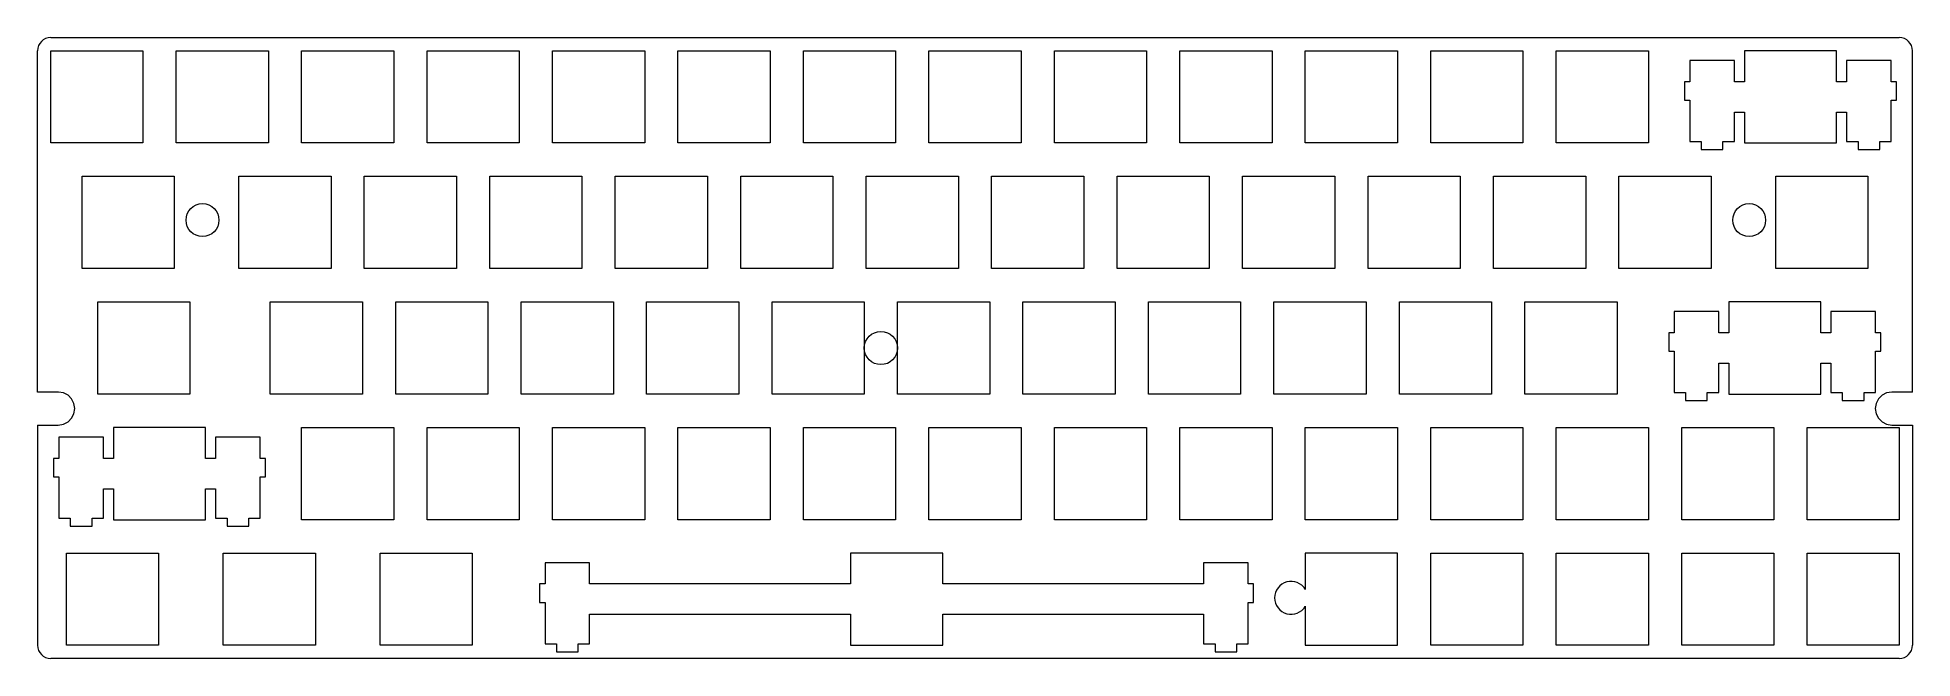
# Model space of a CAD drawing. Header units: inches. Extents: x 0 to 285, y 1 to 95.
import ezdxf

# ---------------------------------------------------------------- set-up
doc = ezdxf.new("R2010")
doc.units = ezdxf.units.IN
doc.header["$MEASUREMENT"] = 0
doc.layers.get('0').update_dxf_attribs({"lineweight": 18})

msp = doc.modelspace()

# ---------------------------------------------------------------- linework, layer by layer
at = {"linetype": 'ByBlock'}
for p, q in [((2.43088, 94.7929), (283.13, 94.7929)), ((0.43088, 40.9924), (0.43088, 92.7929)), ((285.13, 40.9924), (285.13, 92.7929)), ((0.43088, 35.9929), (0.43088, 2.59345)), ((285.13, 35.9929), (285.13, 2.59345)), ((283.13, 0.59346), (2.43088, 0.59346))]:
    msp.add_line(p, q, dxfattribs=at)
at = {"color": 0}
for p, q in [((2.43086, 92.7929), (16.4317, 92.7929)), ((2.43086, 78.7936), (2.43086, 92.7929)), ((16.4317, 92.7929), (16.4317, 78.7936)), ((21.4809, 92.7929), (35.4817, 92.7929)), ((21.4809, 78.7936), (21.4809, 92.7929)), ((35.4817, 92.7929), (35.4817, 78.7936)), ((40.531, 92.7929), (54.5317, 92.7929)), ((40.531, 78.7936), (40.531, 92.7929)), ((54.5317, 92.7929), (54.5317, 78.7936)), ((59.581, 92.7929), (73.5803, 92.7929)), ((59.581, 78.7936), (59.581, 92.7929)), ((73.5803, 92.7929), (73.5803, 78.7936)), ((78.631, 92.7929), (92.6317, 92.7929)), ((78.631, 78.7936), (78.631, 92.7929)), ((92.6317, 92.7929), (92.6317, 78.7936)), ((97.681, 92.7929), (111.682, 92.7929)), ((97.681, 78.7936), (97.681, 92.7929)), ((111.682, 92.7929), (111.682, 78.7936)), ((116.731, 92.7929), (130.732, 92.7929)), ((116.731, 78.7936), (116.731, 92.7929)), ((130.732, 92.7929), (130.732, 78.7936)), ((135.781, 92.7929), (149.782, 92.7929)), ((135.781, 78.7936), (135.781, 92.7929)), ((149.782, 92.7929), (149.782, 78.7936)), ((154.831, 92.7929), (168.83, 92.7929)), ((154.831, 78.7936), (154.831, 92.7929)), ((168.83, 92.7929), (168.83, 78.7936)), ((173.881, 92.7929), (187.882, 92.7929)), ((173.881, 78.7936), (173.881, 92.7929)), ((187.882, 92.7929), (187.882, 78.7936)), ((192.931, 92.7929), (206.93, 92.7929)), ((192.931, 78.7936), (192.931, 92.7929)), ((206.93, 92.7929), (206.93, 78.7936)), ((211.981, 92.7929), (225.982, 92.7929)), ((211.981, 78.7936), (211.981, 92.7929)), ((225.982, 92.7929), (225.982, 78.7936)), ((231.031, 92.7929), (245.032, 92.7929)), ((231.031, 78.7936), (231.031, 92.7929)), ((245.032, 92.7929), (245.032, 78.7936)), ((258.08, 91.3239), (251.331, 91.3239)), ((251.331, 91.3239), (251.331, 88.0939)), ((258.08, 88.0939), (258.08, 91.3239)), ((259.606, 92.7929), (259.606, 88.0939)), ((273.605, 92.7929), (259.606, 92.7929)), ((273.605, 88.0939), (273.605, 92.7929)), ((281.88, 91.3239), (275.131, 91.3239)), ((275.131, 91.3239), (275.131, 88.0939)), ((281.88, 88.0939), (281.88, 91.3239)), ((251.331, 88.0939), (250.507, 88.0939)), ((250.507, 88.0939), (250.507, 85.2936)), ((259.606, 88.0939), (258.08, 88.0939)), ((275.131, 88.0939), (273.605, 88.0939)), ((282.706, 88.0939), (281.88, 88.0939)), ((282.706, 85.2936), (282.706, 88.0939)), ((250.507, 85.2936), (251.331, 85.2936)), ((251.331, 85.2936), (251.331, 79.0222)), ((258.08, 79.0222), (258.08, 83.494)), ((258.08, 83.494), (259.606, 83.494)), ((259.606, 83.494), (259.606, 78.7936)), ((273.605, 78.7936), (273.605, 83.494)), ((273.605, 83.494), (275.131, 83.494)), ((275.131, 83.494), (275.131, 79.0222)), ((281.88, 79.0222), (281.88, 85.2936)), ((281.88, 85.2936), (282.706, 85.2936)), ((16.4317, 78.7936), (2.43086, 78.7936)), ((35.4817, 78.7936), (21.4809, 78.7936)), ((54.5317, 78.7936), (40.531, 78.7936)), ((73.5803, 78.7936), (59.581, 78.7936)), ((92.6317, 78.7936), (78.631, 78.7936)), ((111.682, 78.7936), (97.681, 78.7936)), ((130.732, 78.7936), (116.731, 78.7936)), ((149.782, 78.7936), (135.781, 78.7936)), ((168.83, 78.7936), (154.831, 78.7936)), ((187.882, 78.7936), (173.881, 78.7936)), ((206.93, 78.7936), (192.931, 78.7936)), ((225.982, 78.7936), (211.981, 78.7936)), ((245.032, 78.7936), (231.031, 78.7936)), ((251.331, 79.0222), (253.056, 79.0222)), ((253.056, 79.0222), (253.056, 77.8235)), ((253.056, 77.8235), (256.355, 77.8235)), ((256.355, 77.8235), (256.355, 79.0222)), ((256.355, 79.0222), (258.08, 79.0222)), ((259.606, 78.7936), (273.605, 78.7936)), ((275.131, 79.0222), (276.856, 79.0222)), ((276.856, 79.0222), (276.856, 77.8235)), ((276.856, 77.8235), (280.155, 77.8235)), ((280.155, 77.8235), (280.155, 79.0222)), ((280.155, 79.0222), (281.88, 79.0222)), ((7.19473, 73.7429), (21.1942, 73.7429)), ((7.19473, 59.7436), (7.19473, 73.7429)), ((21.1942, 73.7429), (21.1942, 59.7436)), ((31.0059, 73.7429), (45.0053, 73.7429)), ((31.0059, 59.7436), (31.0059, 73.7429)), ((45.0053, 73.7429), (45.0053, 59.7436)), ((50.056, 73.7429), (64.0567, 73.7429)), ((50.056, 59.7436), (50.056, 73.7429)), ((64.0567, 73.7429), (64.0567, 59.7436)), ((69.106, 73.7429), (83.1067, 73.7429)), ((69.106, 59.7436), (69.106, 73.7429)), ((83.1067, 73.7429), (83.1067, 59.7436)), ((88.156, 73.7429), (102.157, 73.7429)), ((88.156, 59.7436), (88.156, 73.7429)), ((102.157, 73.7429), (102.157, 59.7436)), ((107.206, 73.7429), (121.205, 73.7429)), ((107.206, 59.7436), (107.206, 73.7429)), ((121.205, 73.7429), (121.205, 59.7436)), ((126.256, 73.7429), (140.257, 73.7429)), ((126.256, 59.7436), (126.256, 73.7429)), ((140.257, 73.7429), (140.257, 59.7436)), ((145.306, 73.7429), (159.305, 73.7429)), ((145.306, 59.7436), (145.306, 73.7429)), ((159.305, 73.7429), (159.305, 59.7436)), ((164.356, 73.7429), (178.357, 73.7429)), ((164.356, 59.7436), (164.356, 73.7429)), ((178.357, 73.7429), (178.357, 59.7436)), ((183.406, 73.7429), (197.407, 73.7429)), ((183.406, 59.7436), (183.406, 73.7429)), ((197.407, 73.7429), (197.407, 59.7436)), ((202.456, 73.7429), (216.455, 73.7429)), ((202.456, 59.7436), (202.456, 73.7429)), ((216.455, 73.7429), (216.455, 59.7436)), ((221.506, 73.7429), (235.507, 73.7429)), ((221.506, 59.7436), (221.506, 73.7429)), ((235.507, 73.7429), (235.507, 59.7436)), ((240.556, 73.7429), (254.555, 73.7429)), ((240.556, 59.7436), (240.556, 73.7429)), ((254.555, 73.7429), (254.555, 59.7436)), ((264.368, 73.7429), (278.368, 73.7429)), ((264.368, 59.7436), (264.368, 73.7429)), ((278.368, 73.7429), (278.368, 59.7436)), ((21.1942, 59.7436), (7.19473, 59.7436)), ((45.0053, 59.7436), (31.0059, 59.7436)), ((64.0567, 59.7436), (50.056, 59.7436)), ((83.1067, 59.7436), (69.106, 59.7436)), ((102.157, 59.7436), (88.156, 59.7436)), ((121.205, 59.7436), (107.206, 59.7436)), ((140.257, 59.7436), (126.256, 59.7436)), ((159.305, 59.7436), (145.306, 59.7436)), ((178.357, 59.7436), (164.356, 59.7436)), ((197.407, 59.7436), (183.406, 59.7436)), ((216.455, 59.7436), (202.456, 59.7436)), ((235.507, 59.7436), (221.506, 59.7436)), ((254.555, 59.7436), (240.556, 59.7436)), ((278.368, 59.7436), (264.368, 59.7436)), ((9.57598, 54.6929), (23.5755, 54.6929)), ((9.57598, 40.6922), (9.57598, 54.6929)), ((23.5755, 54.6929), (23.5755, 40.6922)), ((35.7699, 54.6929), (49.7692, 54.6929)), ((35.7699, 40.6922), (35.7699, 54.6929)), ((49.7692, 54.6929), (49.7692, 40.6922)), ((54.8171, 54.6929), (68.8178, 54.6929)), ((54.8171, 40.6922), (54.8171, 54.6929)), ((68.8178, 54.6929), (68.8178, 40.6922)), ((73.8685, 54.6929), (87.8678, 54.6929)), ((73.8685, 40.6922), (73.8685, 54.6929)), ((87.8678, 54.6929), (87.8678, 40.6922)), ((92.9185, 54.6929), (106.918, 54.6929)), ((92.9185, 40.6922), (92.9185, 54.6929)), ((106.918, 54.6929), (106.918, 40.6922)), ((111.967, 54.6929), (125.969, 54.6929)), ((111.967, 40.6922), (111.967, 54.6929)), ((125.969, 54.6929), (125.969, 40.6922)), ((131.018, 54.6929), (145.018, 54.6929)), ((131.018, 40.6922), (131.018, 54.6929)), ((145.018, 54.6929), (145.018, 40.6922)), ((150.068, 54.6929), (164.068, 54.6929)), ((150.068, 40.6922), (150.068, 54.6929)), ((164.068, 54.6929), (164.068, 40.6922)), ((169.12, 54.6929), (183.119, 54.6929)), ((169.12, 40.6922), (169.12, 54.6929)), ((183.119, 54.6929), (183.119, 40.6922)), ((188.168, 54.6929), (202.168, 54.6929)), ((188.168, 40.6922), (188.168, 54.6929)), ((202.168, 54.6929), (202.168, 40.6922)), ((207.22, 54.6929), (221.219, 54.6929)), ((207.22, 40.6922), (207.22, 54.6929)), ((221.219, 54.6929), (221.219, 40.6922)), ((226.27, 54.6929), (240.269, 54.6929)), ((226.27, 40.6922), (226.27, 54.6929)), ((240.269, 54.6929), (240.269, 40.6922)), ((257.223, 54.6929), (257.223, 49.9939)), ((271.224, 54.6929), (257.223, 54.6929)), ((271.224, 49.9939), (271.224, 54.6929)), ((255.699, 53.2225), (248.95, 53.2225)), ((248.95, 53.2225), (248.95, 49.9939)), ((255.699, 49.9939), (255.699, 53.2225)), ((279.499, 53.2225), (272.749, 53.2225)), ((272.749, 53.2225), (272.749, 49.9939)), ((279.499, 49.9939), (279.499, 53.2225)), ((248.95, 49.9939), (248.126, 49.9939)), ((248.126, 49.9939), (248.126, 47.1921)), ((257.223, 49.9939), (255.699, 49.9939)), ((272.749, 49.9939), (271.224, 49.9939)), ((280.325, 49.9939), (279.499, 49.9939)), ((280.325, 47.1921), (280.325, 49.9939)), ((248.126, 47.1921), (248.95, 47.1921)), ((248.95, 47.1921), (248.95, 40.9236)), ((279.499, 40.9236), (279.499, 47.1921)), ((279.499, 47.1921), (280.325, 47.1921)), ((255.699, 40.9236), (255.699, 45.394)), ((255.699, 45.394), (257.223, 45.394)), ((257.223, 45.394), (257.223, 40.6922)), ((271.224, 40.6922), (271.224, 45.394)), ((271.224, 45.394), (272.749, 45.394)), ((272.749, 45.394), (272.749, 40.9236)), ((3.5953, 40.9924), (0.43088, 40.9924)), ((4.367, 40.87), (3.5953, 40.9924)), ((5.06293, 40.5158), (4.367, 40.87)), ((5.61689, 39.963), (5.06293, 40.5158)), ((5.97105, 39.2659), (5.61689, 39.963)), ((23.5755, 40.6922), (9.57598, 40.6922)), ((49.7692, 40.6922), (35.7699, 40.6922)), ((68.8178, 40.6922), (54.8171, 40.6922)), ((87.8678, 40.6922), (73.8685, 40.6922)), ((106.918, 40.6922), (92.9185, 40.6922)), ((125.969, 40.6922), (111.967, 40.6922)), ((145.018, 40.6922), (131.018, 40.6922)), ((164.068, 40.6922), (150.068, 40.6922)), ((183.119, 40.6922), (169.12, 40.6922)), ((202.168, 40.6922), (188.168, 40.6922)), ((221.219, 40.6922), (207.22, 40.6922)), ((240.269, 40.6922), (226.27, 40.6922)), ((248.95, 40.9236), (250.675, 40.9236)), ((250.675, 40.9236), (250.675, 39.7221)), ((253.974, 39.7221), (253.974, 40.9236)), ((253.974, 40.9236), (255.699, 40.9236)), ((257.223, 40.6922), (271.224, 40.6922)), ((272.749, 40.9236), (274.475, 40.9236)), ((274.475, 40.9236), (274.475, 39.7221)), ((277.774, 39.7221), (277.774, 40.9236)), ((277.774, 40.9236), (279.499, 40.9236)), ((279.947, 39.963), (279.592, 39.2659)), ((280.5, 40.5158), (279.947, 39.963)), ((281.196, 40.87), (280.5, 40.5158)), ((281.969, 40.9924), (281.196, 40.87)), ((285.13, 40.9924), (281.969, 40.9924)), ((5.06293, 36.4698), (5.61689, 37.0237)), ((5.61689, 37.0237), (5.97105, 37.7197)), ((6.09505, 38.4926), (5.97105, 39.2659)), ((5.97105, 37.7197), (6.09505, 38.4926)), ((250.675, 39.7221), (253.974, 39.7221)), ((274.475, 39.7221), (277.774, 39.7221)), ((279.592, 39.2659), (279.469, 38.4941)), ((279.469, 38.4941), (279.592, 37.7197)), ((279.592, 37.7197), (279.947, 37.0237)), ((279.947, 37.0237), (280.5, 36.4698)), ((0.43088, 35.9929), (3.59392, 35.9929)), ((3.59392, 35.9929), (4.367, 36.1142)), ((10.4317, 34.174), (3.68212, 34.174)), ((3.68212, 34.174), (3.68212, 30.9425)), ((4.367, 36.1142), (5.06293, 36.4698)), ((10.4317, 30.9425), (10.4317, 34.174)), ((11.9558, 35.6429), (11.9558, 30.9425)), ((25.9553, 35.6429), (11.9558, 35.6429)), ((25.9553, 30.9425), (25.9553, 35.6429)), ((34.2319, 34.174), (27.4808, 34.174)), ((27.4808, 34.174), (27.4808, 30.9425)), ((34.2319, 30.9425), (34.2319, 34.174)), ((40.531, 35.6429), (54.5317, 35.6429)), ((40.531, 21.6435), (40.531, 35.6429)), ((54.5317, 35.6429), (54.5317, 21.6435)), ((59.581, 35.6429), (73.5803, 35.6429)), ((59.581, 21.6435), (59.581, 35.6429)), ((73.5803, 35.6429), (73.5803, 21.6435)), ((78.631, 35.6429), (92.6317, 35.6429)), ((78.631, 21.6435), (78.631, 35.6429)), ((92.6317, 35.6429), (92.6317, 21.6435)), ((97.681, 35.6429), (111.682, 35.6429)), ((97.681, 21.6435), (97.681, 35.6429)), ((111.682, 35.6429), (111.682, 21.6435)), ((116.731, 35.6429), (130.732, 35.6429)), ((116.731, 21.6435), (116.731, 35.6429)), ((130.732, 35.6429), (130.732, 21.6435)), ((135.781, 35.6429), (149.782, 35.6429)), ((135.781, 21.6435), (135.781, 35.6429)), ((149.782, 35.6429), (149.782, 21.6435)), ((154.831, 35.6429), (168.83, 35.6429)), ((154.831, 21.6435), (154.831, 35.6429)), ((168.83, 35.6429), (168.83, 21.6435)), ((173.881, 35.6429), (187.882, 35.6429)), ((173.881, 21.6435), (173.881, 35.6429)), ((187.882, 35.6429), (187.882, 21.6435)), ((192.931, 35.6429), (206.93, 35.6429)), ((192.931, 21.6435), (192.931, 35.6429)), ((206.93, 35.6429), (206.93, 21.6435)), ((211.981, 35.6429), (225.982, 35.6429)), ((211.981, 21.6435), (211.981, 35.6429)), ((225.982, 35.6429), (225.982, 21.6435)), ((231.031, 35.6429), (245.032, 35.6429)), ((231.031, 21.6435), (231.031, 35.6429)), ((245.032, 35.6429), (245.032, 21.6435)), ((250.081, 35.6429), (264.08, 35.6429)), ((250.081, 21.6435), (250.081, 35.6429)), ((264.08, 35.6429), (264.08, 21.6435)), ((269.131, 35.6429), (283.13, 35.6429)), ((269.131, 21.6435), (269.131, 35.6429)), ((280.5, 36.4698), (281.196, 36.1142)), ((281.196, 36.1142), (281.969, 35.9929)), ((281.969, 35.9929), (285.13, 35.9929)), ((283.13, 35.6429), (283.13, 21.6435)), ((3.68212, 30.9425), (2.85667, 30.9425)), ((2.85667, 30.9425), (2.85667, 28.1437)), ((11.9558, 30.9425), (10.4317, 30.9425)), ((27.4808, 30.9425), (25.9553, 30.9425)), ((35.0559, 30.9425), (34.2319, 30.9425)), ((35.0559, 28.1437), (35.0559, 30.9425)), ((2.85667, 28.1437), (3.68212, 28.1437)), ((3.68212, 28.1437), (3.68212, 21.8736)), ((10.4317, 21.8736), (10.4317, 26.344)), ((10.4317, 26.344), (11.9558, 26.344)), ((11.9558, 26.344), (11.9558, 21.6435)), ((25.9553, 21.6435), (25.9553, 26.344)), ((25.9553, 26.344), (27.4808, 26.344)), ((27.4808, 26.344), (27.4808, 21.8736)), ((34.2319, 21.8736), (34.2319, 28.1437)), ((34.2319, 28.1437), (35.0559, 28.1437)), ((3.68212, 21.8736), (5.40604, 21.8736)), ((5.40604, 21.8736), (5.40604, 20.6733)), ((5.40604, 20.6733), (8.70645, 20.6733)), ((8.70645, 20.6733), (8.70645, 21.8736)), ((8.70645, 21.8736), (10.4317, 21.8736)), ((11.9558, 21.6435), (25.9553, 21.6435)), ((27.4808, 21.8736), (29.2062, 21.8736)), ((29.2062, 21.8736), (29.2062, 20.6733)), ((29.2062, 20.6733), (32.5052, 20.6733)), ((32.5052, 20.6733), (32.5052, 21.8736)), ((32.5052, 21.8736), (34.2319, 21.8736)), ((54.5317, 21.6435), (40.531, 21.6435)), ((73.5803, 21.6435), (59.581, 21.6435)), ((92.6317, 21.6435), (78.631, 21.6435)), ((111.682, 21.6435), (97.681, 21.6435)), ((130.732, 21.6435), (116.731, 21.6435)), ((149.782, 21.6435), (135.781, 21.6435)), ((168.83, 21.6435), (154.831, 21.6435)), ((187.882, 21.6435), (173.881, 21.6435)), ((206.93, 21.6435), (192.931, 21.6435)), ((225.982, 21.6435), (211.981, 21.6435)), ((245.032, 21.6435), (231.031, 21.6435)), ((264.08, 21.6435), (250.081, 21.6435)), ((283.13, 21.6435), (269.131, 21.6435)), ((4.8121, 16.593), (18.813, 16.593)), ((4.8121, 2.59347), (4.8121, 16.593)), ((18.813, 16.593), (18.813, 2.59347)), ((28.6246, 16.593), (42.624, 16.593)), ((28.6246, 2.59347), (28.6246, 16.593)), ((42.624, 16.593), (42.624, 2.59347)), ((52.4372, 16.593), (66.4379, 16.593)), ((52.4372, 2.59347), (52.4372, 16.593)), ((66.4379, 16.593), (66.4379, 2.59347)), ((84.2504, 15.124), (77.501, 15.124)), ((77.501, 15.124), (77.501, 11.8938)), ((84.2504, 11.8938), (84.2504, 15.124)), ((123.876, 16.593), (123.876, 11.8938)), ((137.875, 16.593), (123.876, 16.593)), ((137.875, 11.8938), (137.875, 16.593)), ((184.251, 15.124), (177.501, 15.124)), ((177.501, 15.124), (177.501, 11.8938)), ((184.251, 11.8938), (184.251, 15.124)), ((206.93, 16.593), (192.931, 16.593)), ((192.931, 16.593), (192.931, 11.06767)), ((206.93, 2.59347), (206.93, 16.593)), ((211.981, 16.593), (225.982, 16.593)), ((211.981, 2.59347), (211.981, 16.593)), ((225.982, 16.593), (225.982, 2.59347)), ((231.031, 16.593), (245.032, 16.593)), ((231.031, 2.59347), (231.031, 16.593)), ((245.032, 16.593), (245.032, 2.59347)), ((250.081, 16.593), (264.08, 16.593)), ((250.081, 2.59347), (250.081, 16.593)), ((264.08, 16.593), (264.08, 2.59347)), ((269.131, 16.593), (283.13, 16.593)), ((269.131, 2.59347), (269.131, 16.593)), ((283.13, 16.593), (283.13, 2.59347)), ((77.501, 11.8938), (76.6755, 11.8938)), ((76.6755, 11.8938), (76.6755, 9.09366)), ((123.876, 11.8938), (84.2504, 11.8938)), ((177.501, 11.8938), (137.875, 11.8938)), ((185.075, 11.8938), (184.251, 11.8938)), ((185.075, 9.09366), (185.075, 11.8938)), ((76.6755, 9.09366), (77.501, 9.09366)), ((77.501, 9.09366), (77.501, 2.8236)), ((184.251, 2.8236), (184.251, 9.09366)), ((184.251, 9.09366), (185.075, 9.09366)), ((84.2504, 2.8236), (84.2504, 7.29396)), ((84.2504, 7.29396), (123.876, 7.29396)), ((123.876, 7.29396), (123.876, 2.59347)), ((137.875, 2.59347), (137.875, 7.29396)), ((137.875, 7.29396), (177.501, 7.29396)), ((177.501, 7.29396), (177.501, 2.8236)), ((192.931, 8.51703), (192.931, 2.59347)), ((18.813, 2.59347), (4.8121, 2.59347)), ((42.624, 2.59347), (28.6246, 2.59347)), ((66.4379, 2.59347), (52.4372, 2.59347)), ((77.501, 2.8236), (79.2261, 2.8236)), ((79.2261, 2.8236), (79.2261, 1.62333)), ((79.2261, 1.62333), (82.5253, 1.62333)), ((82.5253, 1.62333), (82.5253, 2.8236)), ((82.5253, 2.8236), (84.2504, 2.8236)), ((123.876, 2.59347), (137.875, 2.59347)), ((177.501, 2.8236), (179.225, 2.8236)), ((179.225, 2.8236), (179.225, 1.62333)), ((179.225, 1.62333), (182.525, 1.62333)), ((182.525, 1.62333), (182.525, 2.8236)), ((182.525, 2.8236), (184.251, 2.8236)), ((192.931, 2.59347), (206.93, 2.59347)), ((225.982, 2.59347), (211.981, 2.59347)), ((245.032, 2.59347), (231.031, 2.59347)), ((264.08, 2.59347), (250.081, 2.59347)), ((283.13, 2.59347), (269.131, 2.59347))]:
    msp.add_line(p, q, dxfattribs=at)
at = {"linetype": 'ByBlock'}
for centre, radius in [((25.4827, 67.0913), 2.5012), ((260.332, 67.092), 2.5005), ((128.4935, 47.69255), 2.5245)]:
    msp.add_circle(centre, radius, dxfattribs=at)
for centre, radius, start, end in [((2.43088, 92.7929), 2, 90, 180), ((283.13, 92.7929), 2, 0, 90), ((190.781, 9.79235), 2.49975, 30.6752372, 329.3247678), ((2.43088, 2.59345), 2, 180, 270), ((283.13, 2.59345), 2, 270, 360)]:
    msp.add_arc(centre, radius, start, end, dxfattribs=at)

doc.saveas('drawing.dxf')
